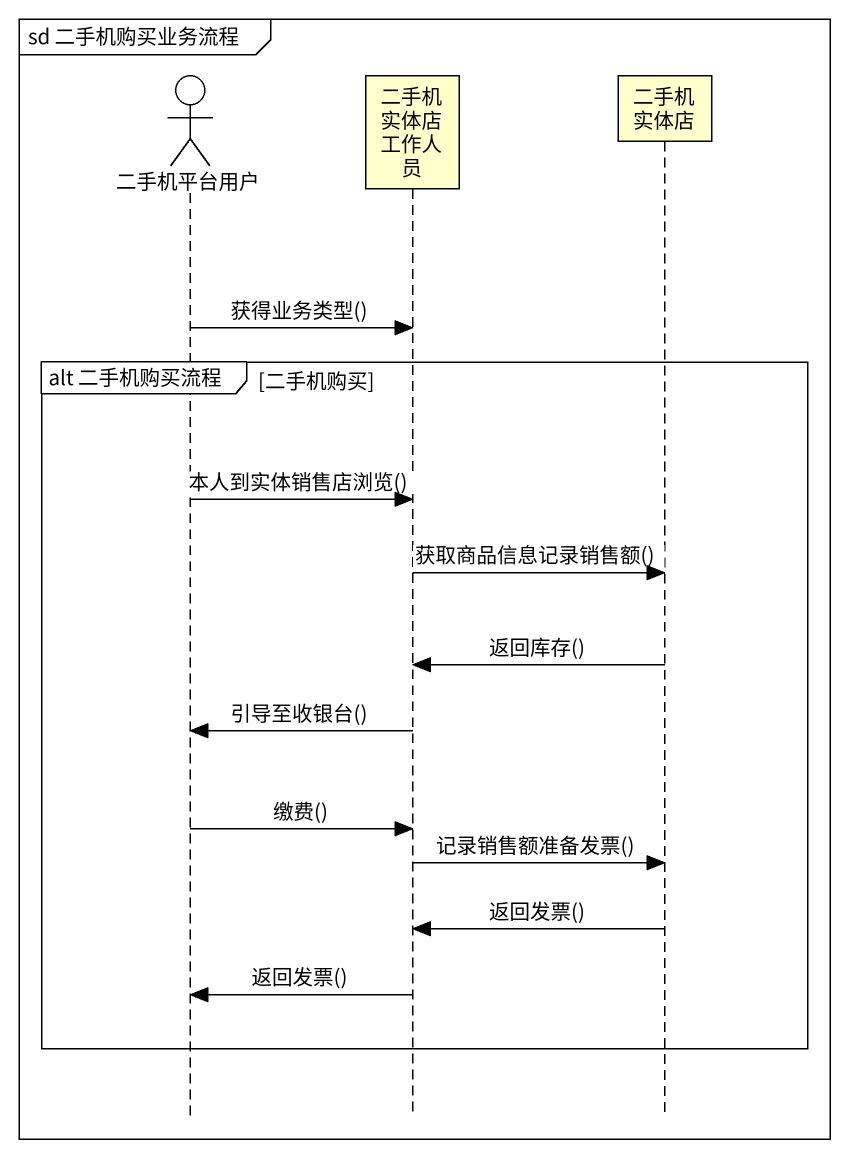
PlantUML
@startuml
mainframe sd 二手机购买业务流程
hide footbox
actor 二手机平台用户
participant 二手机实体店工作人员
participant 二手机实体店

二手机平台用户 -> 二手机实体店工作人员 : 获得业务类型()
group alt 二手机购买流程 [二手机购买]
  二手机平台用户 -> 二手机实体店工作人员 : 本人到实体销售店浏览()
  二手机实体店工作人员 -> 二手机实体店 : 获取商品信息记录销售额()
  二手机实体店 -> 二手机实体店工作人员 : 返回库存()
  二手机实体店工作人员 -> 二手机平台用户 : 引导至收银台()
  二手机平台用户 -> 二手机实体店工作人员 : 缴费()
  二手机实体店工作人员 -> 二手机实体店 : 记录销售额准备发票()
  二手机实体店 -> 二手机实体店工作人员 : 返回发票()
  二手机实体店工作人员 -> 二手机平台用户 : 返回发票()
end
@enduml
